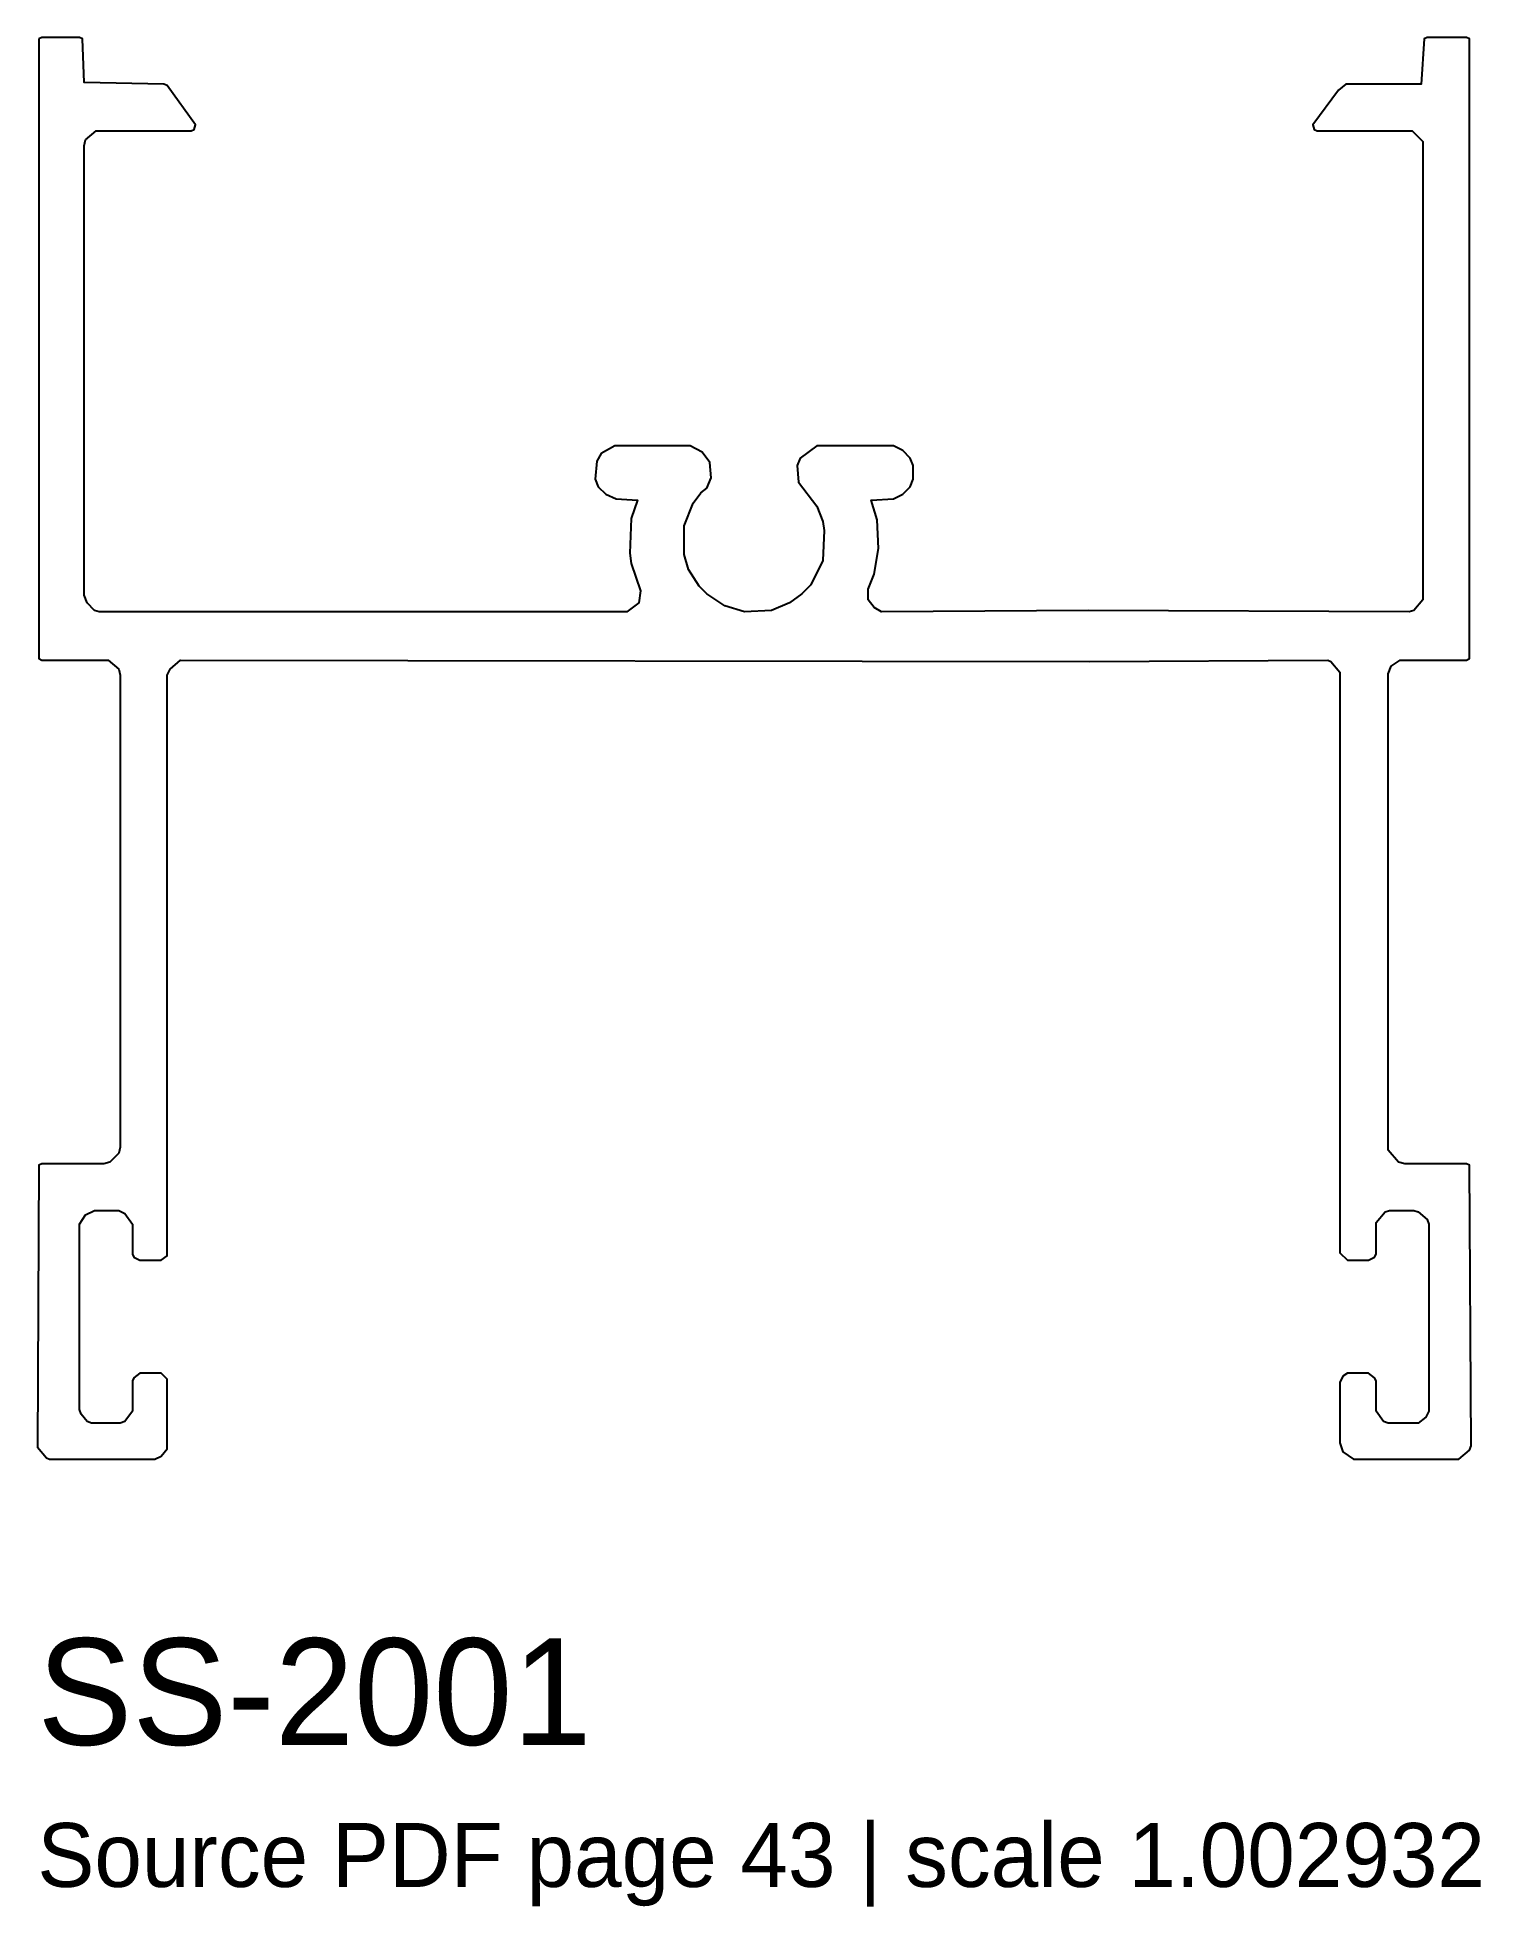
# Model space of a CAD drawing. Header units: millimetres. Extents: x 0 to 40.6, y -12.6 to 40.1.
import ezdxf

# ---------------------------------------------------------------- set-up
doc = ezdxf.new("R2010")
doc.units = ezdxf.units.MM
doc.layers.add('INFO', color=7, linetype='Continuous')
doc.layers.add('PROFILE', color=7, linetype='Continuous')

msp = doc.modelspace()

# ---------------------------------------------------------------- linework, layer by layer
at = {"layer": 'PROFILE'}
msp.add_lwpolyline([(0.042, 40.037), (0.042, 22.587), (0.127, 22.545), (1.996, 22.545), (2.293, 22.29), (2.335, 22.12), (2.335, 8.831), (2.293, 8.661), (2.038, 8.407), (1.868, 8.364), (0.127, 8.364), (0.042, 8.322), (0, 0.382), (0.255, 0.085), (0.34, 0.042), (3.312, 0.042), (3.482, 0.127), (3.651, 0.34), (3.651, 2.293), (3.482, 2.463), (2.887, 2.463), (2.717, 2.335), (2.675, 2.25), (2.675, 1.401), (2.463, 1.104), (2.335, 1.061), (1.528, 1.061), (1.401, 1.104), (1.231, 1.316), (1.189, 1.444), (1.189, 6.666), (1.359, 6.921), (1.613, 7.048), (2.293, 7.048), (2.463, 6.963), (2.675, 6.666), (2.675, 5.817), (2.717, 5.732), (2.887, 5.647), (3.482, 5.647), (3.651, 5.774), (3.651, 22.12), (3.736, 22.29), (4.033, 22.545), (29.635, 22.502), (36.344, 22.545), (36.428, 22.502), (36.683, 22.205), (36.683, 5.859), (36.896, 5.647), (37.49, 5.647), (37.66, 5.732), (37.702, 5.817), (37.702, 6.708), (37.957, 7.005), (38.084, 7.048), (38.764, 7.048), (38.891, 7.005), (39.146, 6.793), (39.188, 6.666), (39.188, 1.401), (39.103, 1.231), (38.891, 1.061), (38.042, 1.061), (37.915, 1.104), (37.702, 1.401), (37.702, 2.25), (37.66, 2.335), (37.49, 2.463), (36.896, 2.463), (36.768, 2.378), (36.683, 2.208), (36.683, 0.509), (36.768, 0.255), (37.065, 0.042), (40.037, 0.042), (40.335, 0.297), (40.377, 0.425), (40.335, 8.322), (40.25, 8.364), (38.509, 8.364), (38.339, 8.407), (38.042, 8.746), (38.042, 22.163), (38.127, 22.375), (38.382, 22.545), (40.25, 22.545), (40.335, 22.587), (40.335, 40.037), (40.25, 40.08), (39.146, 40.08), (39.061, 40.037), (38.976, 38.764), (36.853, 38.764), (36.641, 38.594), (35.919, 37.617), (35.961, 37.49), (36.046, 37.447), (38.721, 37.447), (39.018, 37.15), (39.018, 24.243), (38.764, 23.946), (38.636, 23.904), (29.593, 23.946), (23.776, 23.904), (23.564, 24.031), (23.394, 24.243), (23.394, 24.54), (23.564, 24.965), (23.691, 25.687), (23.649, 26.493), (23.479, 27.045), (24.116, 27.088), (24.371, 27.215), (24.583, 27.428), (24.668, 27.64), (24.668, 28.022), (24.583, 28.234), (24.371, 28.446), (24.116, 28.574), (21.951, 28.574), (21.483, 28.234), (21.399, 28.022), (21.441, 27.555), (21.951, 26.876), (22.12, 26.451), (22.163, 26.196), (22.12, 25.347), (21.781, 24.668), (21.526, 24.413), (21.186, 24.158), (20.677, 23.946), (19.913, 23.904), (19.361, 24.073), (18.851, 24.413), (18.639, 24.625), (18.342, 25.092), (18.214, 25.517), (18.214, 26.324), (18.469, 26.96), (18.681, 27.258), (18.851, 27.385), (18.978, 27.682), (18.936, 28.107), (18.724, 28.404), (18.384, 28.574), (16.261, 28.574), (15.879, 28.362), (15.752, 28.149), (15.709, 27.64), (15.794, 27.428), (16.006, 27.215), (16.304, 27.088), (16.898, 27.045), (16.728, 26.536), (16.686, 25.559), (16.728, 25.262), (16.983, 24.498), (16.941, 24.158), (16.601, 23.904), (1.741, 23.904), (1.613, 23.946), (1.401, 24.158), (1.316, 24.371), (1.316, 37.023), (1.359, 37.193), (1.656, 37.447), (4.331, 37.447), (4.416, 37.49), (4.458, 37.617), (3.651, 38.721), (3.566, 38.764), (1.316, 38.806), (1.274, 40.037), (1.189, 40.08), (0.127, 40.08)], close=True, dxfattribs=at)

# ---------------------------------------------------------------- texts
at = {"layer": 'INFO'}
for s, height, p in [('SS-2001', 3, (0, -8)), ('Source PDF page 43 | scale 1.002932', 1.8, (0, -12))]:
    msp.add_text(s, height=height, dxfattribs=at).set_placement(p)

doc.saveas('drawing.dxf')
